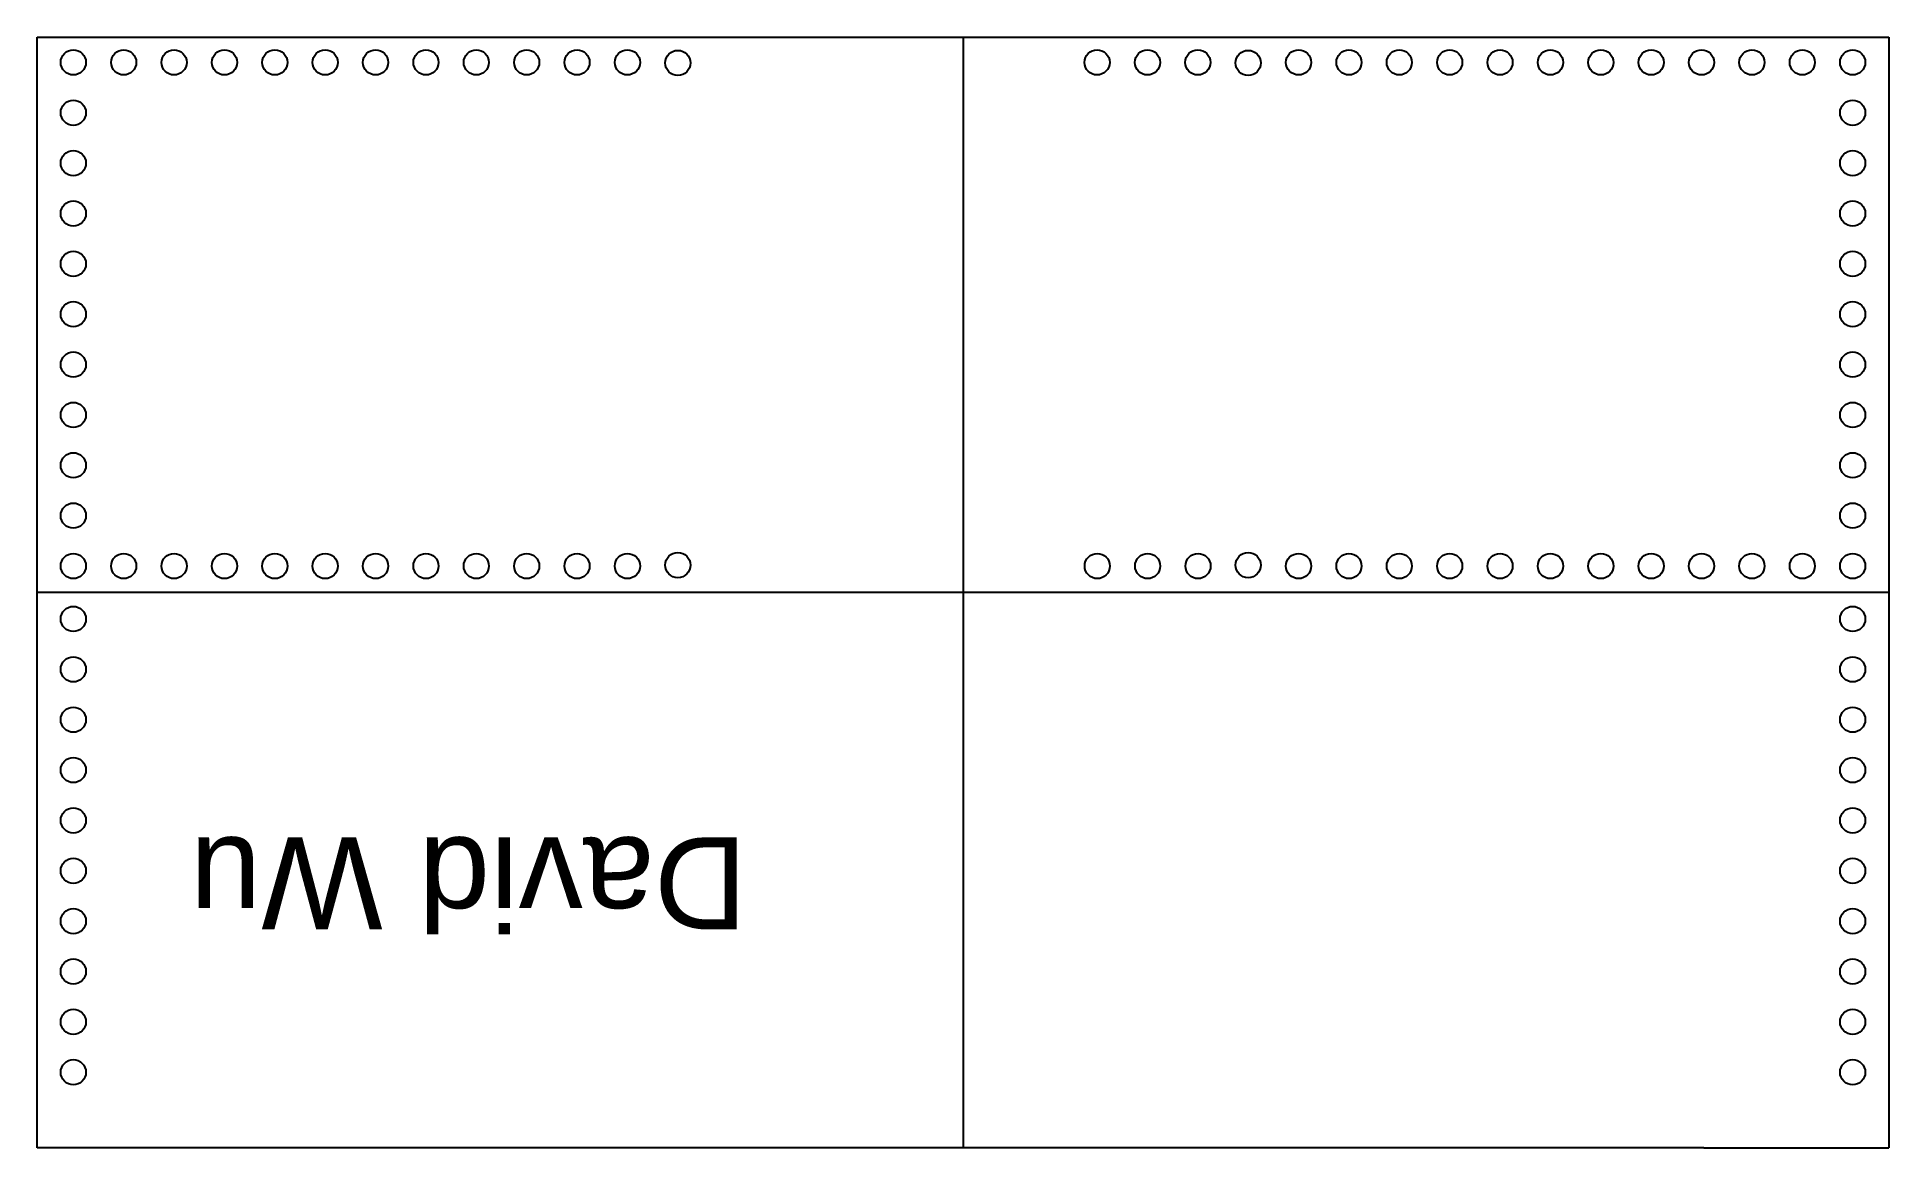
# Model space of a CAD drawing. Header units: inches. Extents: x 0 to 10, y 0 to 6.
import ezdxf

# ---------------------------------------------------------------- set-up
doc = ezdxf.new("R2010")
doc.units = ezdxf.units.IN
doc.header["$MEASUREMENT"] = 0
doc.styles.get("Standard").update_dxf_attribs({"font": 'arial.ttf'})

msp = doc.modelspace()

# ---------------------------------------------------------------- linework, layer by layer
at = {"color": 1}
for p, q in [((0, 6), (10, 6)), ((0, 0), (0, 6)), ((10, 6), (10, 0)), ((9, 0), (0, 0)), ((9, 0), (10, 0))]:
    msp.add_line(p, q, dxfattribs=at)
at = {"color": 5}
for p, q in [((5, 6), (5, 0)), ((10, 3), (0, 3))]:
    msp.add_line(p, q, dxfattribs=at)
at = {"color": 1}
for centre in [(0.196, 5.863), (0.468, 5.863), (0.74, 5.863), (1.012, 5.863), (1.284, 5.863), (1.556, 5.863), (1.828, 5.863), (2.1, 5.863), (2.372, 5.863), (2.644, 5.863), (2.916, 5.863), (3.188, 5.863), (3.46, 5.86), (5.724, 5.863), (5.996, 5.863), (6.268, 5.863), (6.54, 5.86), (6.812, 5.863), (7.084, 5.863), (7.356, 5.863), (7.628, 5.863), (7.9, 5.863), (8.172, 5.863), (8.444, 5.863), (8.716, 5.863), (8.988, 5.863), (9.26, 5.863), (9.532, 5.863), (9.804, 5.863), (0.196, 5.591), (9.804, 5.591), (0.196, 5.319), (9.804, 5.319), (0.196, 5.047), (9.804, 5.047), (0.196, 4.775), (9.804, 4.775), (0.196, 4.503), (9.804, 4.503), (0.196, 4.231), (9.804, 4.231), (0.196, 3.959), (9.804, 3.959), (0.196, 3.687), (9.804, 3.687), (0.196, 3.415), (9.804, 3.415), (0.196, 3.143), (0.468, 3.143), (0.74, 3.143), (1.012, 3.143), (1.284, 3.143), (1.556, 3.143), (1.828, 3.143), (2.1, 3.143), (2.372, 3.143), (2.644, 3.143), (2.916, 3.143), (3.188, 3.143), (3.46, 3.148), (5.725, 3.143), (5.997, 3.143), (6.269, 3.143), (6.54, 3.148), (6.812, 3.143), (7.084, 3.143), (7.356, 3.143), (7.628, 3.143), (7.9, 3.143), (8.172, 3.143), (8.444, 3.143), (8.716, 3.143), (8.988, 3.143), (9.26, 3.143), (9.532, 3.143), (9.804, 3.143), (0.196, 2.857), (9.804, 2.857), (0.196, 2.585), (9.804, 2.585), (0.196, 2.313), (9.804, 2.313), (0.196, 2.041), (9.804, 2.041), (0.196, 1.769), (9.804, 1.769), (0.196, 1.497), (9.804, 1.497), (0.196, 1.225), (9.804, 1.225), (0.196, 0.953), (9.804, 0.953), (0.196, 0.681), (9.804, 0.681), (0.196, 0.409), (9.804, 0.409)]:
    msp.add_circle(centre, 0.068, dxfattribs=at)

# ---------------------------------------------------------------- texts
at = {"color": 3, "insert": (3.835, 1.18), "char_height": 0.4971, "attachment_point": 1, "rotation": 180}
msp.add_mtext_dynamic_manual_height_columns('David Wu', width=3.16919, gutter_width=2.485, heights=[0], dxfattribs=at)

doc.saveas('drawing.dxf')
